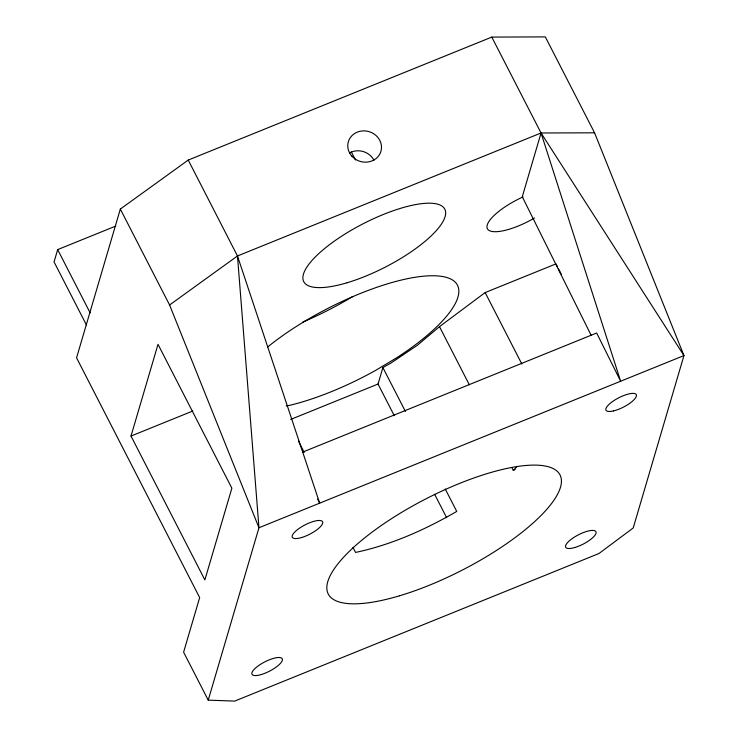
<?xml version="1.0" encoding="UTF-8"?>
<svg xmlns="http://www.w3.org/2000/svg" width="738" height="738" viewBox="0 0 738 738"><rect width="100%" height="100%" fill="white"/><g stroke="black" fill="none" stroke-linecap="round" stroke-linejoin="round"><path stroke-width="1.11" d="M115.811 226.059L57.665 249.61L54.049 261.916L86.53 325.172M120.331 209.075L76.558 357.819L199.666 597.595L183.605 652.18L208.227 700.141L234.684 701.1L598.961 553.518L633.213 527.965L683.951 355.578L594.57 132.812L545.327 36.9L491.794 37.085L188.236 160.063L120.331 209.075L169.583 304.988L258.964 527.753L208.227 700.141M131.004 436.057L158.006 344.323L231.87 488.196L204.869 579.92L131.004 436.057L192.803 411.02M394.267 415.679L378.031 384.046L382.884 367.561L390.872 363.114L417.348 345.273L439.479 326.648L485.161 292.571L555.991 263.881M511.775 467.458L513.353 470.521L517.024 466.425M513.353 470.521L515.179 469.156M169.583 304.988L237.479 255.975L541.046 132.988L594.57 132.812M290.689 419.433L378.031 384.046M302.515 452.173L596.664 333.004L620.64 381.223L541.046 132.988L491.794 37.085M286.289 405.965L289.324 405.411A125.746 38.597 -27.2 0 0 375.291 370.577L396.038 358.179A125.746 38.597 -27.2 0 0 438.4 275.984A125.746 38.597 -27.2 0 0 267.562 347.063M556.517 264.896L557.568 266.935M558.611 268.983L561.231 274.084M485.161 292.571L521.831 364M351.399 152.028L355.476 159.971M439.479 326.648L469.34 384.812M382.884 367.561L405.411 411.435M445.226 488.98L456.748 511.425C425.171 529.663 391.371 544.884 355.559 552.421L352.939 547.319M434.608 494.248L446.656 517.716M188.236 160.063L237.479 255.975L319.674 503.15L317.58 499.072M298.456 441.204L304.222 452.431M57.665 249.61L90.147 312.875M591.129 335.246L522.273 196.751L541.046 132.988L683.951 355.578L258.964 527.753L237.479 255.975M352.875 296.455A125.746 38.597 -27.2 0 1 302.755 322.091M534.487 217.987A39.649 12.168 -27.2 0 1 487.421 228.789A39.649 12.168 -27.2 0 1 523.067 196.908M349.48 152.96A16.992 15.526 16.4 0 1 373.963 160.266M399.572 595.787A130.275 39.99 -27.2 0 0 560.41 475.798A130.275 39.99 -27.2 0 0 372.432 531.877A130.275 39.99 -27.2 0 0 399.572 595.787M613.481 410.928A16.992 5.212 -27.2 0 0 636.451 395.494A16.992 5.212 -27.2 0 0 613.499 400.882A16.992 5.212 -27.2 0 0 613.481 410.928M575.003 547.458A16.992 5.212 -27.2 0 0 595.981 531.803A16.992 5.212 -27.2 0 0 571.461 539.118A16.992 5.212 -27.2 0 0 575.003 547.458M261.317 674.532A16.992 5.212 -27.2 0 0 282.294 658.886A16.992 5.212 -27.2 0 0 257.783 666.202A16.992 5.212 -27.2 0 0 261.317 674.532M301.648 537.513A16.992 5.212 -27.2 0 0 322.626 521.858A16.992 5.212 -27.2 0 0 298.106 529.174A16.992 5.212 -27.2 0 0 301.648 537.513M351.888 156.188A16.992 15.526 16.4 0 0 380.596 152.351A16.992 15.526 16.4 0 0 361.435 131.041A16.992 15.526 16.4 0 0 351.888 156.188M347.137 282.737A79.298 24.345 -27.2 0 0 445.042 209.693A79.298 24.345 -27.2 0 0 330.624 243.835A79.298 24.345 -27.2 0 0 347.137 282.737"/></g></svg>
